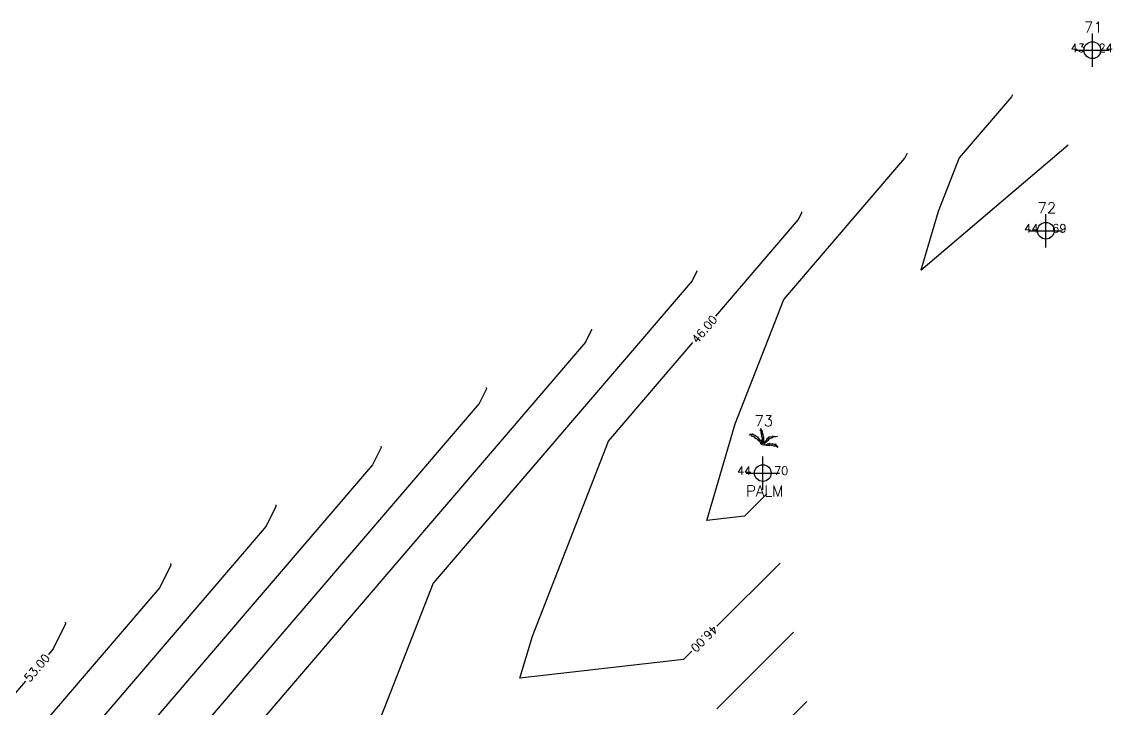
# Model space of a CAD drawing. Header units: millimetres. Extents: x 1412621 to 1412799, y 4931530 to 4931669.
# Drawn here: x 1412703.1 to 1412768.4, y 4931627.6 to 4931668.8 of the extents above; entities that cross this region are included whole.
import ezdxf
from ezdxf.enums import TextEntityAlignment as Align

# ---------------------------------------------------------------- set-up
doc = ezdxf.new("R2010")
doc.units = ezdxf.units.MM
doc.header["$PDMODE"] = 34
doc.header["$PDSIZE"] = 1
for name, color, linetype in [('CIVIL', 50, 'Continuous'), ('CIVIL-DRAW', 80, 'Continuous'), ('CIVIL-NONAME', 130, 'Continuous'), ('CIVIL-TEXT', 240, 'Continuous'), ('CIVIL-Z', 50, 'Continuous'), ('Tcontours0', 7, 'Continuous'), ('Tcontours1', 7, 'Continuous')]:
    doc.layers.add(name, color=color, linetype=linetype)
doc.styles.add('CIVILCADMAIN', font='TXT.SHX')
doc.styles.get("Standard").update_dxf_attribs({"font": 'arial.ttf'})

# ---------------------------------------------------------------- blocks, each defined once
blk = doc.blocks.new('CIVIL-ZZ')
at = {"layer": 'CIVIL-DRAW'}
blk.add_point((0, 0), dxfattribs=at)
at = {"layer": 'CIVIL-NONAME'}
blk.add_attdef('NAME', text='', height=1.8, dxfattribs=at).set_placement((0, 2.1), align=Align.CENTER)
at = {"layer": 'CIVIL-TEXT', "flags": 8}
blk.add_attdef('TEXT', text='', height=2, dxfattribs=at).set_placement((0.2, -3.3), align=Align.CENTER)
at = {"layer": 'CIVIL-Z'}
blk.add_attdef('Z1', text='', height=1.6, dxfattribs=at).set_placement((-0.75, -0.225), align=Align.RIGHT)
blk.add_attdef('Z2', (0.75, -0.225), '', height=1.6, dxfattribs=at)
blk = doc.blocks.new('CIVIL-MA')
at = {"layer": 'CIVIL-DRAW'}
for points in [[(0.009103, 3.469472), (-0.01681, 3.741746), (0.060928, 3.72878), (-0.081591, 4.117742), (0.009103, 4.091811), (-0.146372, 4.428912), (-0.068635, 4.441877), (-0.185241, 4.753047), (-0.094547, 4.727116), (-0.250023, 4.999389), (-0.146372, 4.960493), (-0.340717, 5.154974), (-0.237066, 5.129043), (-0.237066, 5.349455), (-0.159329, 5.038285), (-0.133416, 5.154974), (-0.029766, 4.649323), (0.022059, 4.727116), (0.035015, 4.260362), (0.099797, 4.325189), (0.099797, 3.767676), (0.177534, 3.793607), (0.035015, 3.521334)], [(-0.029766, 3.39168), (-0.211154, 3.923261), (-0.275935, 3.858434), (-0.586886, 4.325189), (-0.651667, 4.273327), (-0.923749, 4.532635), (-0.949662, 4.467808), (-1.247656, 4.675254), (-1.325394, 4.623393), (-1.571563, 4.675254), (-1.532694, 4.584496), (-1.597476, 4.584496), (-1.33835, 4.532635), (-1.390175, 4.467808), (-0.910793, 4.286292), (-1.001487, 4.221465), (-0.560973, 4.03995), (-0.586886, 3.975123), (-0.211154, 3.650988), (-0.301848, 3.625057), (-0.029766, 3.39168)], [(0.112753, 3.469472), (0.371879, 3.780642), (0.281185, 3.780642), (0.605092, 4.156638), (0.488485, 4.156638), (0.799436, 4.312223), (0.734654, 4.338154), (1.265862, 4.37705), (1.149255, 4.402981), (1.745244, 4.390015), (1.032649, 4.260362), (1.123343, 4.221465), (0.682829, 4.052915), (0.734654, 4.001054), (0.125709, 3.443542)], [(0.125709, 3.365749), (0.579179, 3.443542), (0.514398, 3.508369), (0.825348, 3.482438), (0.760567, 3.534299), (1.136299, 3.482438), (1.084474, 3.547265), (1.486119, 3.417611), (1.473162, 3.495403), (1.797069, 3.08051), (1.44725, 3.287957), (1.44725, 3.197199), (1.071518, 3.352784), (1.110387, 3.262026), (0.708742, 3.365749), (0.760567, 3.274991), (0.086841, 3.326853)]]:
    blk.add_lwpolyline(points, dxfattribs=at)
blk.add_point((0, 0), dxfattribs=at)
blk.add_point((0, 0), dxfattribs=at)
at = {"layer": 'CIVIL-NONAME'}
blk.add_attdef('NAME', text='', height=1.8, dxfattribs=at).set_placement((0, 5.6), align=Align.CENTER)
at = {"layer": 'CIVIL-TEXT', "flags": 8}
blk.add_attdef('TEXT', text='', height=2, dxfattribs=at).set_placement((0.2, -3), align=Align.CENTER)
at = {"layer": 'CIVIL-Z'}
blk.add_attdef('Z1', text='', height=1.6, dxfattribs=at).set_placement((-1.35, -0.225), align=Align.RIGHT)
blk.add_attdef('Z2', (1.35, -0.225), '', height=1.6, dxfattribs=at)

msp = doc.modelspace()

# ---------------------------------------------------------------- linework, layer by layer
at = {"layer": 'Tcontours0'}
for points in [[(1412747.74, 4931640.536), (1412746.402, 4931639.199), (1412744.142, 4931638.944), (1412745.851, 4931644.732), (1412748.757, 4931652.177), (1412756.021, 4931660.656), (1412756.154, 4931660.925), (1412756.151, 4931660.946)], [(1412724.617, 4931643.386), (1412724.63, 4931643.306), (1412724.117, 4931642.272), (1412704.683, 4931619.587)]]:
    msp.add_lwpolyline(points, dxfattribs=at)
at = {"layer": 'Tcontours1'}
for points in [[(1412762.458, 4931664.458), (1412762.459, 4931664.449), (1412762.402, 4931664.333), (1412759.265, 4931660.671), (1412758.01, 4931657.457), (1412756.97, 4931653.933), (1412765.792, 4931661.455)], [(1412744.683, 4931651.193), (1412749.64, 4931656.979), (1412749.849, 4931657.401), (1412749.844, 4931657.434)], [(1412743.537, 4931653.922), (1412743.544, 4931653.878), (1412743.259, 4931653.302), (1412727.741, 4931635.188), (1412722.24, 4931621.093), (1412723.218, 4931621.443), (1412723.495, 4931620.717), (1412725.9, 4931621.658), (1412734.697, 4931621.498), (1412739.082, 4931621.993), (1412743.257, 4931626.164)], [(1412737.23, 4931650.41), (1412737.239, 4931650.354), (1412736.878, 4931649.625), (1412717.233, 4931626.693)], [(1412743.257, 4931631.111), (1412742.742, 4931630.596), (1412732.949, 4931629.49), (1412733.692, 4931632.008), (1412738.249, 4931643.682), (1412743.317, 4931649.598)], [(1412730.924, 4931646.898), (1412730.935, 4931646.83), (1412730.498, 4931645.949), (1412706.725, 4931618.199)], [(1412718.31, 4931639.874), (1412718.325, 4931639.783), (1412717.736, 4931638.595), (1412704.683, 4931623.358)], [(1412748.538, 4931636.387), (1412744.743, 4931632.595)], [(1412712.003, 4931636.362), (1412712.02, 4931636.259), (1412711.355, 4931634.918), (1412704.683, 4931627.13)], [(1412705.696, 4931632.85), (1412705.715, 4931632.735), (1412704.974, 4931631.242), (1412704.683, 4931630.902)], [(1412744.743, 4931627.649), (1412749.337, 4931632.239)], [(1412703.317, 4931629.307), (1412678.344, 4931600.156), (1412679.475, 4931597.693), (1412681.437, 4931597.792), (1412683.151, 4931596.779), (1412685.309, 4931596.942), (1412692.328, 4931598.487), (1412692.452, 4931598.496), (1412692.464, 4931598.497), (1412692.579, 4931598.495), (1412692.479, 4931598.573), (1412692.492, 4931598.75), (1412693.293, 4931599.307), (1412697.44, 4931600.658), (1412697.717, 4931597.694), (1412702.951, 4931596.464)], [(1412744.984, 4931617.908), (1412749.387, 4931619.476), (1412749.816, 4931618.713), (1412754.44, 4931619.434), (1412750.006, 4931624.355), (1412745.736, 4931623.695), (1412750.136, 4931628.091)]]:
    msp.add_lwpolyline(points, dxfattribs=at)

# ---------------------------------------------------------------- block references
at = {"layer": 'CIVIL'}
ref = msp.add_blockref('CIVIL-ZZ', (1412767.251, 4931667.127, 43.24), dxfattribs=dict(at, xscale=0.5, yscale=0.5))
ref.add_attrib('Z2', '24', (1412767.626, 4931667.014, 43.24), dxfattribs={"layer": 'CIVIL-Z', "height": 0.5, "style": 'CIVILCADMAIN'})
ref.add_attrib('Z1', '43', (1412765.951, 4931667.014, 43.24), dxfattribs={"layer": 'CIVIL-Z', "height": 0.5, "style": 'CIVILCADMAIN'})
ref.add_attrib('NAME', '71', (1412766.751, 4931668.177, 43.24), dxfattribs={"layer": 'CIVIL-NONAME', "height": 0.65, "style": 'CIVILCADMAIN'})
ref = msp.add_blockref('CIVIL-ZZ', (1412764.467, 4931656.305, 44.69), dxfattribs=dict(at, xscale=0.5, yscale=0.5))
ref.add_attrib('Z2', '69', (1412764.842, 4931656.192, 44.69), dxfattribs={"layer": 'CIVIL-Z', "height": 0.5, "style": 'CIVILCADMAIN'})
ref.add_attrib('Z1', '44', (1412763.167, 4931656.192, 44.69), dxfattribs={"layer": 'CIVIL-Z', "height": 0.5, "style": 'CIVILCADMAIN'})
ref.add_attrib('NAME', '72', (1412763.967, 4931657.355, 44.69), dxfattribs={"layer": 'CIVIL-NONAME', "height": 0.65, "style": 'CIVILCADMAIN'})
ref = msp.add_blockref('CIVIL-MA', (1412747.5, 4931641.78, 44.7), dxfattribs=dict(at, xscale=0.5, yscale=0.5))
ref.add_attrib('Z2', '70', (1412748.175, 4931641.668, 44.7), dxfattribs={"layer": 'CIVIL-Z', "height": 0.5, "style": 'CIVILCADMAIN'})
ref.add_attrib('Z1', '44', (1412745.96, 4931641.668, 44.7), dxfattribs={"layer": 'CIVIL-Z', "height": 0.5, "style": 'CIVILCADMAIN'})
ref.add_attrib('NAME', '73', (1412747, 4931644.58, 44.7), dxfattribs={"layer": 'CIVIL-NONAME', "height": 0.65, "style": 'CIVILCADMAIN'})
ref.add_attrib('TEXT', 'PALM', (1412746.5, 4931640.38, 44.7), dxfattribs={"layer": 'CIVIL-TEXT', "height": 0.65, "style": 'CIVILCADMAIN'})

# ---------------------------------------------------------------- texts
at = {"layer": 'Tcontours1', "style": 'CIVILCADMAIN'}
for s, rotation, p in [('46.00', 49.4144, (1412744, 4931650.395, 46)), ('46.00', 224.9752, (1412744, 4931631.853, 46)), ('53.00', 49.4144, (1412704, 4931630.104, 53))]:
    msp.add_text(s, height=0.5, rotation=rotation, dxfattribs=at).set_placement(p, align=Align.MIDDLE_CENTER)

doc.saveas('drawing.dxf')
